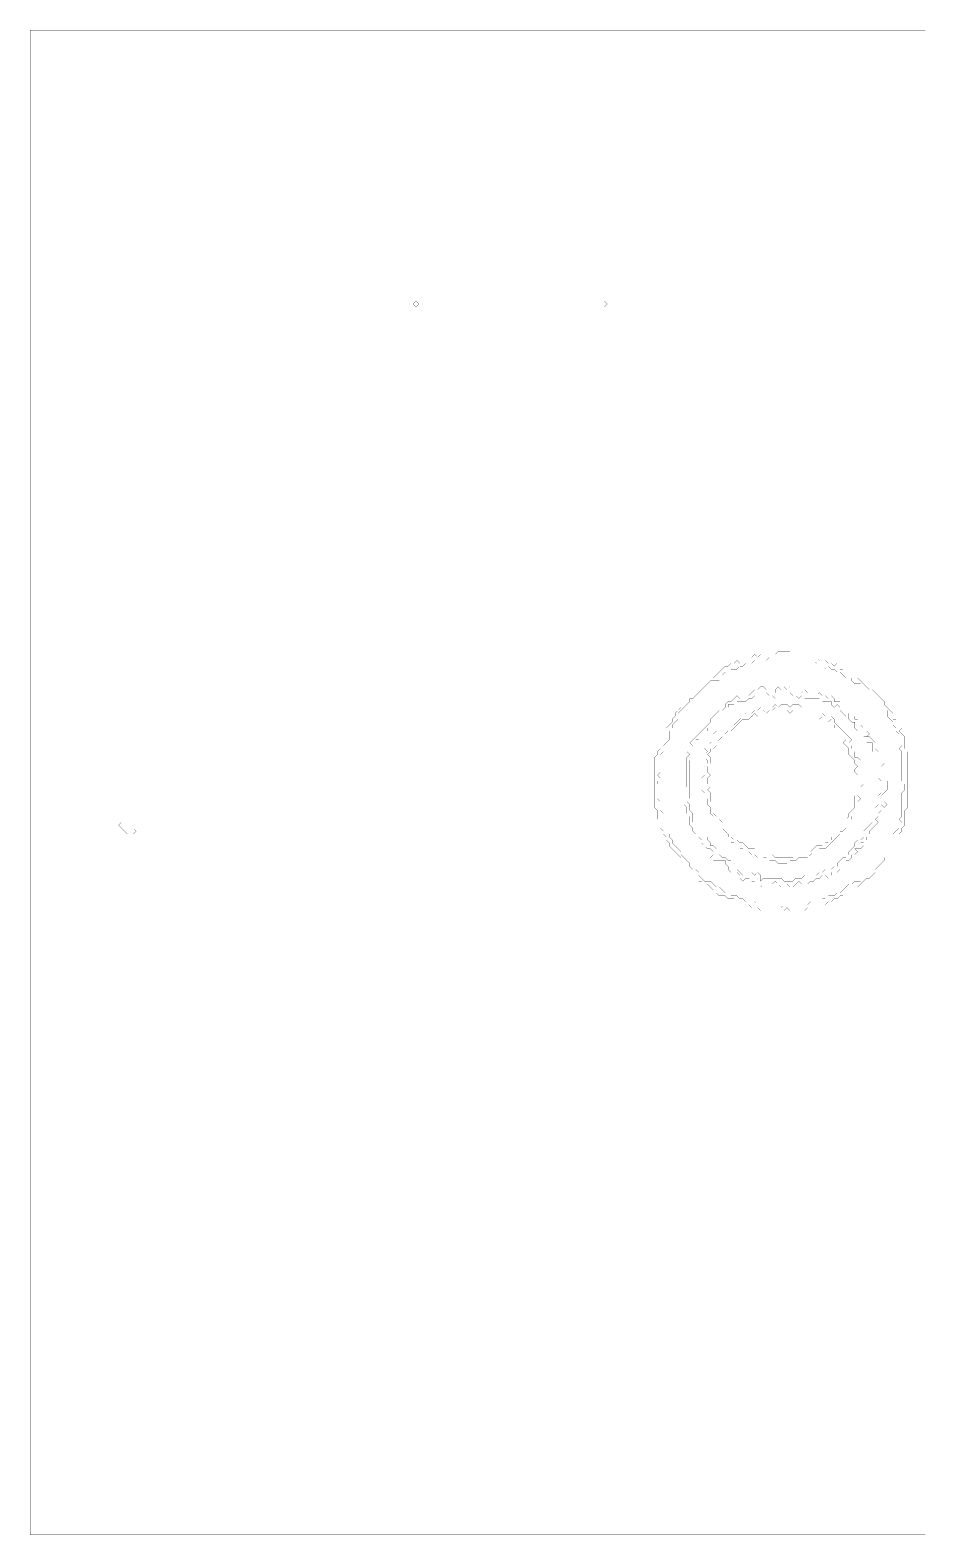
# Model space of a CAD drawing. Header units: metres. Extents: x 0 to 5035, y -5035 to 0.
# Drawn here: x 0 to 2987, y -5035 to 0 of the extents above; entities that cross this region are included whole.
import ezdxf

# ---------------------------------------------------------------- set-up
doc = ezdxf.new("R2010")
doc.units = ezdxf.units.M
for name, color, linetype in [('conductor', 1, 'Continuous'), ('dielectric', 8, 'Continuous'), ('substrate', 5, 'Continuous')]:
    doc.layers.add(name, color=color, linetype=linetype)

msp = doc.modelspace()

# ---------------------------------------------------------------- linework, layer by layer
at = {"layer": 'conductor', "const_width": 0.5}
for points in [[(2473.2, -2098.8), (2463.4, -2108.7), (2453.5, -2108.7), (2443.7, -2108.7), (2433.8, -2108.7), (2424, -2108.7), (2414.1, -2118.5), (2404.3, -2118.5), (2394.4, -2118.5), (2384.6, -2128.4), (2374.7, -2128.4), (2364.8, -2138.2), (2355, -2138.2), (2345.1, -2138.2), (2335.3, -2148.1), (2325.4, -2148.1), (2315.6, -2157.9), (2315.6, -2167.8), (2305.7, -2177.6), (2295.9, -2177.6), (2286, -2177.6), (2276.2, -2177.6), (2266.3, -2187.5), (2256.5, -2197.3), (2246.6, -2207.2), (2236.7, -2217), (2226.9, -2226.9), (2217, -2236.7), (2207.2, -2236.7), (2207.2, -2246.6), (2197.3, -2256.5), (2187.5, -2266.3), (2177.6, -2276.2), (2167.8, -2286), (2167.8, -2295.9), (2167.8, -2305.7), (2157.9, -2315.6), (2148.1, -2325.4), (2148.1, -2335.3), (2138.2, -2345.1), (2138.2, -2355), (2138.2, -2364.8), (2138.2, -2374.7), (2128.4, -2384.6), (2118.5, -2394.4), (2118.5, -2404.3), (2118.5, -2414.1), (2108.7, -2424), (2108.7, -2433.8), (2108.7, -2443.7), (2108.7, -2453.5), (2108.7, -2463.4), (2108.7, -2473.2), (2108.7, -2483.1), (2098.8, -2492.9), (2108.7, -2502.8), (2098.8, -2512.6), (2098.8, -2522.5), (2108.7, -2532.4), (2108.7, -2542.2), (2108.7, -2552.1), (2108.7, -2561.9), (2098.8, -2571.8), (2108.7, -2581.6), (2108.7, -2591.5), (2108.7, -2601.3), (2108.7, -2611.2), (2118.5, -2621), (2118.5, -2630.9), (2118.5, -2640.7), (2118.5, -2650.6), (2118.5, -2660.4), (2128.4, -2670.3), (2128.4, -2680.2), (2138.2, -2690), (2138.2, -2699.9), (2148.1, -2709.7), (2148.1, -2719.6), (2157.9, -2729.4), (2167.8, -2739.3), (2177.6, -2749.1), (2177.6, -2759), (2187.5, -2768.8), (2197.3, -2778.7), (2207.2, -2788.5), (2207.2, -2798.4), (2217, -2808.3), (2226.9, -2808.3), (2236.7, -2818.1), (2236.7, -2828), (2246.6, -2837.8), (2256.5, -2847.7), (2266.3, -2847.7), (2276.2, -2847.7), (2286, -2857.5), (2295.9, -2867.4), (2305.7, -2867.4), (2315.6, -2877.2), (2325.4, -2887.1), (2335.3, -2887.1), (2345.1, -2896.9), (2355, -2896.9), (2364.8, -2896.9), (2374.7, -2906.8), (2384.6, -2906.8), (2394.4, -2916.6), (2404.3, -2916.6), (2414.1, -2916.6), (2424, -2916.6), (2433.8, -2926.5), (2443.7, -2926.5), (2453.5, -2926.5), (2463.4, -2926.5), (2473.2, -2926.5), (2483.1, -2926.5), (2492.9, -2926.5), (2502.8, -2926.5), (2512.6, -2936.3), (2522.5, -2926.5), (2532.4, -2926.5), (2542.2, -2926.5), (2552.1, -2926.5), (2561.9, -2926.5), (2571.8, -2926.5), (2581.6, -2926.5), (2591.5, -2926.5), (2601.3, -2926.5), (2611.2, -2916.6), (2621, -2916.6), (2630.9, -2916.6), (2640.7, -2916.6), (2650.6, -2906.8), (2660.4, -2906.8), (2670.3, -2896.9), (2680.2, -2896.9), (2690, -2896.9), (2699.9, -2887.1), (2709.7, -2887.1), (2719.6, -2877.2), (2729.4, -2867.4), (2739.3, -2857.5), (2749.1, -2857.5), (2759, -2847.7), (2768.8, -2847.7), (2778.7, -2847.7), (2778.7, -2837.8), (2788.5, -2828), (2798.4, -2828), (2808.3, -2818.1), (2818.1, -2808.3), (2828, -2798.4), (2837.8, -2788.5), (2847.7, -2778.7), (2847.7, -2768.8), (2857.5, -2759), (2867.4, -2749.1), (2877.2, -2739.3), (2887.1, -2729.4), (2887.1, -2719.6), (2887.1, -2709.7), (2887.1, -2699.9), (2887.1, -2690), (2896.9, -2680.2), (2906.8, -2670.3), (2906.8, -2660.4), (2916.6, -2650.6), (2906.8, -2640.7), (2916.6, -2630.9), (2916.6, -2621), (2916.6, -2611.2), (2916.6, -2601.3), (2916.6, -2591.5), (2916.6, -2581.6), (2916.6, -2571.8), (2916.6, -2561.9), (2916.6, -2552.1), (2926.5, -2542.2), (2926.5, -2532.4), (2926.5, -2522.5), (2916.6, -2512.6), (2916.6, -2502.8), (2916.6, -2492.9), (2916.6, -2483.1), (2916.6, -2473.2), (2916.6, -2463.4), (2916.6, -2453.5), (2916.6, -2443.7), (2916.6, -2433.8), (2916.6, -2424), (2916.6, -2414.1), (2906.8, -2404.3), (2916.6, -2394.4), (2906.8, -2384.6), (2906.8, -2374.7), (2906.8, -2364.8), (2906.8, -2355), (2896.9, -2345.1), (2896.9, -2335.3), (2887.1, -2325.4), (2887.1, -2315.6), (2877.2, -2305.7), (2867.4, -2295.9), (2867.4, -2286), (2867.4, -2276.2), (2857.5, -2276.2), (2847.7, -2266.3), (2837.8, -2256.5), (2837.8, -2246.6), (2828, -2236.7), (2818.1, -2226.9), (2808.3, -2217), (2798.4, -2207.2), (2788.5, -2207.2), (2778.7, -2197.3), (2778.7, -2187.5), (2768.8, -2187.5), (2759, -2187.5), (2749.1, -2177.6), (2749.1, -2167.8), (2739.3, -2167.8), (2729.4, -2167.8), (2719.6, -2157.9), (2709.7, -2148.1), (2699.9, -2148.1), (2690, -2138.2), (2680.2, -2138.2), (2670.3, -2128.4), (2660.4, -2138.2), (2650.6, -2128.4), (2640.7, -2118.5), (2630.9, -2118.5), (2621, -2108.7), (2611.2, -2108.7), (2601.3, -2108.7), (2591.5, -2108.7), (2581.6, -2108.7), (2571.8, -2108.7), (2561.9, -2098.8), (2552.1, -2098.8), (2542.2, -2098.8), (2532.4, -2098.8), (2522.5, -2098.8), (2512.6, -2098.8), (2502.8, -2098.8), (2492.9, -2098.8), (2483.1, -2098.8)], [(2433.8, -2207.2), (2443.7, -2197.3), (2453.5, -2197.3), (2463.4, -2207.2), (2473.2, -2207.2), (2483.1, -2207.2), (2492.9, -2217), (2492.9, -2207.2), (2502.8, -2197.3), (2512.6, -2207.2), (2522.5, -2197.3), (2532.4, -2207.2), (2542.2, -2197.3), (2552.1, -2207.2), (2561.9, -2207.2), (2571.8, -2217), (2581.6, -2217), (2591.5, -2207.2), (2601.3, -2217), (2611.2, -2217), (2621, -2217), (2630.9, -2226.9), (2640.7, -2217), (2650.6, -2226.9), (2660.4, -2226.9), (2670.3, -2236.7), (2680.2, -2226.9), (2690, -2236.7), (2690, -2246.6), (2699.9, -2246.6), (2709.7, -2246.6), (2719.6, -2256.5), (2729.4, -2266.3), (2729.4, -2276.2), (2739.3, -2276.2), (2749.1, -2286), (2759, -2295.9), (2759, -2305.7), (2768.8, -2305.7), (2778.7, -2315.6), (2768.8, -2325.4), (2778.7, -2325.4), (2788.5, -2335.3), (2788.5, -2345.1), (2798.4, -2345.1), (2808.3, -2355), (2798.4, -2364.8), (2788.5, -2364.8), (2798.4, -2364.8), (2808.3, -2364.8), (2818.1, -2374.7), (2828, -2384.6), (2828, -2394.4), (2828, -2404.3), (2837.8, -2414.1), (2837.8, -2424), (2847.7, -2433.8), (2847.7, -2443.7), (2857.5, -2453.5), (2847.7, -2463.4), (2847.7, -2473.2), (2847.7, -2483.1), (2847.7, -2492.9), (2857.5, -2502.8), (2867.4, -2512.6), (2867.4, -2522.5), (2867.4, -2532.4), (2867.4, -2542.2), (2857.5, -2552.1), (2847.7, -2561.9), (2847.7, -2571.8), (2847.7, -2581.6), (2847.7, -2591.5), (2847.7, -2601.3), (2847.7, -2611.2), (2837.8, -2621), (2837.8, -2630.9), (2828, -2640.7), (2837.8, -2650.6), (2828, -2660.4), (2818.1, -2670.3), (2808.3, -2680.2), (2808.3, -2690), (2798.4, -2699.9), (2798.4, -2709.7), (2788.5, -2719.6), (2778.7, -2719.6), (2788.5, -2729.4), (2778.7, -2739.3), (2768.8, -2739.3), (2759, -2739.3), (2768.8, -2749.1), (2759, -2759), (2749.1, -2759), (2749.1, -2768.8), (2739.3, -2778.7), (2729.4, -2778.7), (2719.6, -2788.5), (2709.7, -2798.4), (2709.7, -2808.3), (2699.9, -2818.1), (2690, -2818.1), (2680.2, -2818.1), (2680.2, -2828), (2670.3, -2837.8), (2660.4, -2828), (2650.6, -2828), (2640.7, -2837.8), (2630.9, -2837.8), (2621, -2847.7), (2611.2, -2847.7), (2601.3, -2857.5), (2591.5, -2857.5), (2581.6, -2857.5), (2571.8, -2847.7), (2561.9, -2857.5), (2552.1, -2867.4), (2542.2, -2867.4), (2532.4, -2857.5), (2522.5, -2857.5), (2512.6, -2867.4), (2502.8, -2857.5), (2492.9, -2847.7), (2483.1, -2857.5), (2473.2, -2847.7), (2463.4, -2857.5), (2453.5, -2857.5), (2443.7, -2867.4), (2433.8, -2857.5), (2424, -2847.7), (2433.8, -2837.8), (2424, -2847.7), (2414.1, -2847.7), (2404.3, -2837.8), (2394.4, -2837.8), (2384.6, -2847.7), (2374.7, -2837.8), (2374.7, -2828), (2364.8, -2818.1), (2355, -2818.1), (2345.1, -2818.1), (2335.3, -2808.3), (2335.3, -2798.4), (2325.4, -2788.5), (2325.4, -2778.7), (2315.6, -2778.7), (2305.7, -2778.7), (2295.9, -2778.7), (2286, -2778.7), (2276.2, -2768.8), (2286, -2759), (2286, -2749.1), (2276.2, -2739.3), (2266.3, -2739.3), (2256.5, -2729.4), (2246.6, -2719.6), (2246.6, -2709.7), (2236.7, -2699.9), (2236.7, -2690), (2226.9, -2690), (2217, -2680.2), (2217, -2670.3), (2207.2, -2660.4), (2207.2, -2650.6), (2207.2, -2640.7), (2207.2, -2630.9), (2197.3, -2621), (2197.3, -2611.2), (2197.3, -2601.3), (2187.5, -2591.5), (2187.5, -2581.6), (2187.5, -2571.8), (2187.5, -2561.9), (2187.5, -2552.1), (2187.5, -2542.2), (2197.3, -2532.4), (2197.3, -2522.5), (2197.3, -2512.6), (2197.3, -2502.8), (2197.3, -2492.9), (2197.3, -2483.1), (2197.3, -2473.2), (2197.3, -2463.4), (2197.3, -2453.5), (2197.3, -2443.7), (2197.3, -2433.8), (2207.2, -2424), (2197.3, -2414.1), (2207.2, -2404.3), (2217, -2394.4), (2207.2, -2384.6), (2217, -2374.7), (2226.9, -2364.8), (2236.7, -2355), (2246.6, -2345.1), (2256.5, -2335.3), (2266.3, -2325.4), (2276.2, -2315.6), (2276.2, -2305.7), (2286, -2295.9), (2295.9, -2286), (2305.7, -2276.2), (2315.6, -2276.2), (2325.4, -2266.3), (2325.4, -2256.5), (2335.3, -2246.6), (2345.1, -2246.6), (2355, -2236.7), (2364.8, -2226.9), (2374.7, -2236.7), (2384.6, -2226.9), (2394.4, -2226.9), (2404.3, -2226.9), (2414.1, -2217), (2424, -2207.2)], [(2492.9, -2266.3), (2483.1, -2276.2), (2473.2, -2276.2), (2463.4, -2286), (2453.5, -2276.2), (2443.7, -2286), (2433.8, -2286), (2424, -2286), (2414.1, -2295.9), (2404.3, -2305.7), (2394.4, -2305.7), (2384.6, -2305.7), (2374.7, -2315.6), (2364.8, -2325.4), (2355, -2335.3), (2345.1, -2345.1), (2335.3, -2345.1), (2325.4, -2355), (2315.6, -2355), (2315.6, -2364.8), (2305.7, -2374.7), (2295.9, -2384.6), (2295.9, -2394.4), (2286, -2404.3), (2276.2, -2404.3), (2276.2, -2414.1), (2266.3, -2424), (2276.2, -2433.8), (2276.2, -2443.7), (2276.2, -2453.5), (2266.3, -2463.4), (2266.3, -2473.2), (2266.3, -2483.1), (2276.2, -2492.9), (2266.3, -2502.8), (2266.3, -2512.6), (2266.3, -2522.5), (2276.2, -2532.4), (2266.3, -2542.2), (2276.2, -2552.1), (2276.2, -2561.9), (2276.2, -2571.8), (2276.2, -2581.6), (2286, -2591.5), (2286, -2601.3), (2286, -2611.2), (2286, -2621), (2295.9, -2630.9), (2295.9, -2640.7), (2305.7, -2640.7), (2315.6, -2650.6), (2305.7, -2660.4), (2315.6, -2670.3), (2325.4, -2680.2), (2335.3, -2690), (2335.3, -2699.9), (2345.1, -2699.9), (2355, -2709.7), (2364.8, -2709.7), (2374.7, -2719.6), (2384.6, -2719.6), (2394.4, -2729.4), (2404.3, -2739.3), (2414.1, -2739.3), (2424, -2739.3), (2433.8, -2749.1), (2443.7, -2749.1), (2453.5, -2749.1), (2463.4, -2759), (2473.2, -2759), (2483.1, -2759), (2492.9, -2768.8), (2502.8, -2768.8), (2512.6, -2768.8), (2522.5, -2768.8), (2532.4, -2768.8), (2542.2, -2768.8), (2552.1, -2768.8), (2561.9, -2759), (2571.8, -2749.1), (2581.6, -2749.1), (2591.5, -2749.1), (2601.3, -2749.1), (2611.2, -2749.1), (2621, -2739.3), (2630.9, -2729.4), (2640.7, -2729.4), (2650.6, -2729.4), (2660.4, -2719.6), (2670.3, -2719.6), (2680.2, -2709.7), (2680.2, -2699.9), (2690, -2690), (2699.9, -2680.2), (2709.7, -2670.3), (2719.6, -2660.4), (2729.4, -2650.6), (2729.4, -2640.7), (2739.3, -2630.9), (2739.3, -2621), (2749.1, -2611.2), (2759, -2601.3), (2759, -2591.5), (2759, -2581.6), (2759, -2571.8), (2759, -2561.9), (2768.8, -2552.1), (2768.8, -2542.2), (2768.8, -2532.4), (2768.8, -2522.5), (2768.8, -2512.6), (2768.8, -2502.8), (2768.8, -2492.9), (2759, -2483.1), (2759, -2473.2), (2768.8, -2463.4), (2759, -2453.5), (2759, -2443.7), (2749.1, -2433.8), (2739.3, -2424), (2739.3, -2414.1), (2739.3, -2404.3), (2729.4, -2394.4), (2719.6, -2384.6), (2729.4, -2374.7), (2719.6, -2364.8), (2709.7, -2355), (2699.9, -2345.1), (2690, -2335.3), (2690, -2325.4), (2680.2, -2325.4), (2670.3, -2315.6), (2680.2, -2305.7), (2670.3, -2315.6), (2660.4, -2305.7), (2650.6, -2295.9), (2640.7, -2305.7), (2630.9, -2295.9), (2621, -2286), (2611.2, -2286), (2601.3, -2286), (2591.5, -2286), (2581.6, -2286), (2571.8, -2276.2), (2561.9, -2276.2), (2552.1, -2276.2), (2542.2, -2286), (2532.4, -2276.2), (2532.4, -2266.3), (2522.5, -2266.3), (2512.6, -2276.2), (2502.8, -2276.2)], [(2414.1, -2295.9), (2424, -2286), (2433.8, -2295.9), (2424, -2305.7)], [(2847.7, -2591.5), (2857.5, -2581.6), (2867.4, -2591.5), (2857.5, -2601.3)]]:
    msp.add_lwpolyline(points, close=True, dxfattribs=at)
at = {"layer": 'dielectric', "const_width": 0.5}
msp.add_lwpolyline([(2837.8, -2571.8)], close=True, dxfattribs=at)
at = {"layer": 'substrate', "const_width": 0.5}
msp.add_lwpolyline([(2995.5, 0), (2985.6, 0), (2975.8, 0), (2965.9, 0), (2956.1, 0), (2946.2, 0), (2936.3, 0), (2926.5, 0), (2916.6, 0), (2906.8, 0), (2896.9, 0), (2887.1, 0), (2877.2, 0), (2867.4, 0), (2857.5, 0), (2847.7, 0), (2837.8, 0), (2828, 0), (2818.1, 0), (2808.3, 0), (2798.4, 0), (2788.5, 0), (2778.7, 0), (2768.8, 0), (2759, 0), (2749.1, 0), (2739.3, 0), (2729.4, 0), (2719.6, 0), (2709.7, 0), (2699.9, 0), (2690, 0), (2680.2, 0), (2670.3, 0), (2660.4, 0), (2650.6, 0), (2640.7, 0), (2630.9, 0), (2621, 0), (2611.2, 0), (2601.3, 0), (2591.5, 0), (2581.6, 0), (2571.8, 0), (2561.9, 0), (2552.1, 0), (2542.2, 0), (2532.4, 0), (2522.5, 0), (2512.6, 0), (2502.8, 0), (2492.9, 0), (2483.1, 0), (2473.2, 0), (2463.4, 0), (2453.5, 0), (2443.7, 0), (2433.8, 0), (2424, 0), (2414.1, 0), (2404.3, 0), (2394.4, 0), (2384.6, 0), (2374.7, 0), (2364.8, 0), (2355, 0), (2345.1, 0), (2335.3, 0), (2325.4, 0), (2315.6, 0), (2305.7, 0), (2295.9, 0), (2286, 0), (2276.2, 0), (2266.3, 0), (2256.5, 0), (2246.6, 0), (2236.7, 0), (2226.9, 0), (2217, 0), (2207.2, 0), (2197.3, 0), (2187.5, 0), (2177.6, 0), (2167.8, 0), (2157.9, 0), (2148.1, 0), (2138.2, 0), (2128.4, 0), (2118.5, 0), (2108.7, 0), (2098.8, 0), (2088.9, 0), (2079.1, 0), (2069.2, 0), (2059.4, 0), (2049.5, 0), (2039.7, 0), (2029.8, 0), (2020, 0), (2010.1, 0), (2000.3, 0), (1990.4, 0), (1980.6, 0), (1970.7, 0), (1960.8, 0), (1951, 0), (1941.1, 0), (1931.3, 0), (1921.4, 0), (1911.6, 0), (1901.7, 0), (1891.9, 0), (1882, 0), (1872.2, 0), (1862.3, 0), (1852.5, 0), (1842.6, 0), (1832.8, 0), (1822.9, 0), (1813, 0), (1803.2, 0), (1793.3, 0), (1783.5, 0), (1773.6, 0), (1763.8, 0), (1753.9, 0), (1744.1, 0), (1734.2, 0), (1724.4, 0), (1714.5, 0), (1704.7, 0), (1694.8, 0), (1685, 0), (1675.1, 0), (1665.2, 0), (1655.4, 0), (1645.5, 0), (1635.7, 0), (1625.8, 0), (1616, 0), (1606.1, 0), (1596.3, 0), (1586.4, 0), (1576.6, 0), (1566.7, 0), (1556.9, 0), (1547, 0), (1537.1, 0), (1527.3, 0), (1517.4, 0), (1507.6, 0), (1497.7, 0), (1487.9, 0), (1478, 0), (1468.2, 0), (1458.3, 0), (1448.5, 0), (1438.6, 0), (1428.8, 0), (1418.9, 0), (1409.1, 0), (1399.2, 0), (1389.3, 0), (1379.5, 0), (1369.6, 0), (1359.8, 0), (1349.9, 0), (1340.1, 0), (1330.2, 0), (1320.4, 0), (1310.5, 0), (1300.7, 0), (1290.8, 0), (1281, 0), (1271.1, 0), (1261.2, 0), (1251.4, 0), (1241.5, 0), (1231.7, 0), (1221.8, 0), (1212, 0), (1202.1, 0), (1192.3, 0), (1182.4, 0), (1172.6, 0), (1162.7, 0), (1152.9, 0), (1143, 0), (1133.2, 0), (1123.3, 0), (1113.4, 0), (1103.6, 0), (1093.7, 0), (1083.9, 0), (1074, 0), (1064.2, 0), (1054.3, 0), (1044.5, 0), (1034.6, 0), (1024.8, 0), (1014.9, 0), (1005.1, 0), (995.2, 0), (985.4, 0), (975.5, 0), (965.6, 0), (955.8, 0), (945.9, 0), (936.1, 0), (926.2, 0), (916.4, 0), (906.5, 0), (896.7, 0), (886.8, 0), (877, 0), (867.1, 0), (857.3, 0), (847.4, 0), (837.5, 0), (827.7, 0), (817.8, 0), (808, 0), (798.1, 0), (788.3, 0), (778.4, 0), (768.6, 0), (758.7, 0), (748.9, 0), (739, 0), (729.2, 0), (719.3, 0), (709.5, 0), (699.6, 0), (689.7, 0), (679.9, 0), (670, 0), (660.2, 0), (650.3, 0), (640.5, 0), (630.6, 0), (620.8, 0), (610.9, 0), (601.1, 0), (591.2, 0), (581.4, 0), (571.5, 0), (561.7, 0), (551.8, 0), (541.9, 0), (532.1, 0), (522.2, 0), (512.4, 0), (502.5, 0), (492.7, 0), (482.8, 0), (473, 0), (463.1, 0), (453.3, 0), (443.4, 0), (433.6, 0), (423.7, 0), (413.8, 0), (404, 0), (394.1, 0), (384.3, 0), (374.4, 0), (364.6, 0), (354.7, 0), (344.9, 0), (335, 0), (325.2, 0), (315.3, 0), (305.5, 0), (295.6, 0), (285.8, 0), (275.9, 0), (266, 0), (256.2, 0), (246.3, 0), (236.5, 0), (226.6, 0), (216.8, 0), (206.9, 0), (197.1, 0), (187.2, 0), (177.4, 0), (167.5, 0), (157.7, 0), (147.8, 0), (137.9, 0), (128.1, 0), (118.2, 0), (108.4, 0), (98.5, 0), (88.7, 0), (78.8, 0), (69, 0), (59.1, 0), (49.3, 0), (39.4, 0), (29.6, 0), (19.7, 0), (9.9, 0), (0, 0), (0, -9.9), (0, -19.7), (0, -29.6), (0, -39.4), (0, -49.3), (0, -59.1), (0, -69), (0, -78.8), (0, -88.7), (0, -98.5), (0, -108.4), (0, -118.2), (0, -128.1), (0, -137.9), (0, -147.8), (0, -157.7), (0, -167.5), (0, -177.4), (0, -187.2), (0, -197.1), (0, -206.9), (0, -216.8), (0, -226.6), (0, -236.5), (0, -246.3), (0, -256.2), (0, -266), (0, -275.9), (0, -285.8), (0, -295.6), (0, -305.5), (0, -315.3), (0, -325.2), (0, -335), (0, -344.9), (0, -354.7), (0, -364.6), (0, -374.4), (0, -384.3), (0, -394.1), (0, -404), (0, -413.8), (0, -423.7), (0, -433.6), (0, -443.4), (0, -453.3), (0, -463.1), (0, -473), (0, -482.8), (0, -492.7), (0, -502.5), (0, -512.4), (0, -522.2), (0, -532.1), (0, -541.9), (0, -551.8), (0, -561.7), (0, -571.5), (0, -581.4), (0, -591.2), (0, -601.1), (0, -610.9), (0, -620.8), (0, -630.6), (0, -640.5), (0, -650.3), (0, -660.2), (0, -670), (0, -679.9), (0, -689.7), (0, -699.6), (0, -709.5), (0, -719.3), (0, -729.2), (0, -739), (0, -748.9), (0, -758.7), (0, -768.6), (0, -778.4), (0, -788.3), (0, -798.1), (0, -808), (0, -817.8), (0, -827.7), (0, -837.5), (0, -847.4), (0, -857.3), (0, -867.1), (0, -877), (0, -886.8), (0, -896.7), (0, -906.5), (0, -916.4), (0, -926.2), (0, -936.1), (0, -945.9), (0, -955.8), (0, -965.6), (0, -975.5), (0, -985.4), (0, -995.2), (0, -1005.1), (0, -1014.9), (0, -1024.8), (0, -1034.6), (0, -1044.5), (0, -1054.3), (0, -1064.2), (0, -1074), (0, -1083.9), (0, -1093.7), (0, -1103.6), (0, -1113.4), (0, -1123.3), (0, -1133.2), (0, -1143), (0, -1152.9), (0, -1162.7), (0, -1172.6), (0, -1182.4), (0, -1192.3), (0, -1202.1), (0, -1212), (0, -1221.8), (0, -1231.7), (0, -1241.5), (0, -1251.4), (0, -1261.2), (0, -1271.1), (0, -1281), (0, -1290.8), (0, -1300.7), (0, -1310.5), (0, -1320.4), (0, -1330.2), (0, -1340.1), (0, -1349.9), (0, -1359.8), (0, -1369.6), (0, -1379.5), (0, -1389.3), (0, -1399.2), (0, -1409.1), (0, -1418.9), (0, -1428.8), (0, -1438.6), (0, -1448.5), (0, -1458.3), (0, -1468.2), (0, -1478), (0, -1487.9), (0, -1497.7), (0, -1507.6), (0, -1517.4), (0, -1527.3), (0, -1537.1), (0, -1547), (0, -1556.9), (0, -1566.7), (0, -1576.6), (0, -1586.4), (0, -1596.3), (0, -1606.1), (0, -1616), (0, -1625.8), (0, -1635.7), (0, -1645.5), (0, -1655.4), (0, -1665.2), (0, -1675.1), (0, -1685), (0, -1694.8), (0, -1704.7), (0, -1714.5), (0, -1724.4), (0, -1734.2), (0, -1744.1), (0, -1753.9), (0, -1763.8), (0, -1773.6), (0, -1783.5), (0, -1793.3), (0, -1803.2), (0, -1813), (0, -1822.9), (0, -1832.8), (0, -1842.6), (0, -1852.5), (0, -1862.3), (0, -1872.2), (0, -1882), (0, -1891.9), (0, -1901.7), (0, -1911.6), (0, -1921.4), (0, -1931.3), (0, -1941.1), (0, -1951), (0, -1960.8), (0, -1970.7), (0, -1980.6), (0, -1990.4), (0, -2000.3), (0, -2010.1), (0, -2020), (0, -2029.8), (0, -2039.7), (0, -2049.5), (0, -2059.4), (0, -2069.2), (0, -2079.1), (0, -2088.9), (0, -2098.8), (0, -2108.7), (0, -2118.5), (0, -2128.4), (0, -2138.2), (0, -2148.1), (0, -2157.9), (0, -2167.8), (0, -2177.6), (0, -2187.5), (0, -2197.3), (0, -2207.2), (0, -2217), (0, -2226.9), (0, -2236.7), (0, -2246.6), (0, -2256.5), (0, -2266.3), (0, -2276.2), (0, -2286), (0, -2295.9), (0, -2305.7), (0, -2315.6), (0, -2325.4), (0, -2335.3), (0, -2345.1), (0, -2355), (0, -2364.8), (0, -2374.7), (0, -2384.6), (0, -2394.4), (0, -2404.3), (0, -2414.1), (0, -2424), (0, -2433.8), (0, -2443.7), (0, -2453.5), (0, -2463.4), (0, -2473.2), (0, -2483.1), (0, -2492.9), (0, -2502.8), (0, -2512.6), (0, -2522.5), (0, -2532.4), (0, -2542.2), (0, -2552.1), (0, -2561.9), (0, -2571.8), (0, -2581.6), (0, -2591.5), (0, -2601.3), (0, -2611.2), (0, -2621), (0, -2630.9), (0, -2640.7), (0, -2650.6), (0, -2660.4), (0, -2670.3), (0, -2680.2), (0, -2690), (0, -2699.9), (0, -2709.7), (0, -2719.6), (0, -2729.4), (0, -2739.3), (0, -2749.1), (0, -2759), (0, -2768.8), (0, -2778.7), (0, -2788.5), (0, -2798.4), (0, -2808.3), (0, -2818.1), (0, -2828), (0, -2837.8), (0, -2847.7), (0, -2857.5), (0, -2867.4), (0, -2877.2), (0, -2887.1), (0, -2896.9), (0, -2906.8), (0, -2916.6), (0, -2926.5), (0, -2936.3), (0, -2946.2), (0, -2956.1), (0, -2965.9), (0, -2975.8), (0, -2985.6), (0, -2995.5), (0, -3005.3), (0, -3015.2), (0, -3025), (0, -3034.9), (0, -3044.7), (0, -3054.6), (0, -3064.4), (0, -3074.3), (0, -3084.2), (0, -3094), (0, -3103.9), (0, -3113.7), (0, -3123.6), (0, -3133.4), (0, -3143.3), (0, -3153.1), (0, -3163), (0, -3172.8), (0, -3182.7), (0, -3192.5), (0, -3202.4), (0, -3212.2), (0, -3222.1), (0, -3232), (0, -3241.8), (0, -3251.7), (0, -3261.5), (0, -3271.4), (0, -3281.2), (0, -3291.1), (0, -3300.9), (0, -3310.8), (0, -3320.6), (0, -3330.5), (0, -3340.3), (0, -3350.2), (0, -3360), (0, -3369.9), (0, -3379.8), (0, -3389.6), (0, -3399.5), (0, -3409.3), (0, -3419.2), (0, -3429), (0, -3438.9), (0, -3448.7), (0, -3458.6), (0, -3468.4), (0, -3478.3), (0, -3488.1), (0, -3498), (0, -3507.9), (0, -3517.7), (0, -3527.6), (0, -3537.4), (0, -3547.3), (0, -3557.1), (0, -3567), (0, -3576.8), (0, -3586.7), (0, -3596.5), (0, -3606.4), (0, -3616.2), (0, -3626.1), (0, -3635.9), (0, -3645.8), (0, -3655.7), (0, -3665.5), (0, -3675.4), (0, -3685.2), (0, -3695.1), (0, -3704.9), (0, -3714.8), (0, -3724.6), (0, -3734.5), (0, -3744.3), (0, -3754.2), (0, -3764), (0, -3773.9), (0, -3783.8), (0, -3793.6), (0, -3803.5), (0, -3813.3), (0, -3823.2), (0, -3833), (0, -3842.9), (0, -3852.7), (0, -3862.6), (0, -3872.4), (0, -3882.3), (0, -3892.1), (0, -3902), (0, -3911.8), (0, -3921.7), (0, -3931.6), (0, -3941.4), (0, -3951.3), (0, -3961.1), (0, -3971), (0, -3980.8), (0, -3990.7), (0, -4000.5), (0, -4010.4), (0, -4020.2), (0, -4030.1), (0, -4039.9), (0, -4049.8), (0, -4059.6), (0, -4069.5), (0, -4079.4), (0, -4089.2), (0, -4099.1), (0, -4108.9), (0, -4118.8), (0, -4128.6), (0, -4138.5), (0, -4148.3), (0, -4158.2), (0, -4168), (0, -4177.9), (0, -4187.7), (0, -4197.6), (0, -4207.5), (0, -4217.3), (0, -4227.2), (0, -4237), (0, -4246.9), (0, -4256.7), (0, -4266.6), (0, -4276.4), (0, -4286.3), (0, -4296.1), (0, -4306), (0, -4315.8), (0, -4325.7), (0, -4335.5), (0, -4345.4), (0, -4355.3), (0, -4365.1), (0, -4375), (0, -4384.8), (0, -4394.7), (0, -4404.5), (0, -4414.4), (0, -4424.2), (0, -4434.1), (0, -4443.9), (0, -4453.8), (0, -4463.6), (0, -4473.5), (0, -4483.3), (0, -4493.2), (0, -4503.1), (0, -4512.9), (0, -4522.8), (0, -4532.6), (0, -4542.5), (0, -4552.3), (0, -4562.2), (0, -4572), (0, -4581.9), (0, -4591.7), (0, -4601.6), (0, -4611.4), (0, -4621.3), (0, -4631.2), (0, -4641), (0, -4650.9), (0, -4660.7), (0, -4670.6), (0, -4680.4), (0, -4690.3), (0, -4700.1), (0, -4710), (0, -4719.8), (0, -4729.7), (0, -4739.5), (0, -4749.4), (0, -4759.2), (0, -4769.1), (0, -4779), (0, -4788.8), (0, -4798.7), (0, -4808.5), (0, -4818.4), (0, -4828.2), (0, -4838.1), (0, -4847.9), (0, -4857.8), (0, -4867.6), (0, -4877.5), (0, -4887.3), (0, -4897.2), (0, -4907.1), (0, -4916.9), (0, -4926.8), (0, -4936.6), (0, -4946.5), (0, -4956.3), (0, -4966.2), (0, -4976), (0, -4985.9), (0, -4995.7), (0, -5005.6), (0, -5015.4), (0, -5025.3), (0, -5035.1), (9.9, -5035.1), (19.7, -5035.1), (29.6, -5035.1), (39.4, -5035.1), (49.3, -5035.1), (59.1, -5035.1), (69, -5035.1), (78.8, -5035.1), (88.7, -5035.1), (98.5, -5035.1), (108.4, -5035.1), (118.2, -5035.1), (128.1, -5035.1), (137.9, -5035.1), (147.8, -5035.1), (157.7, -5035.1), (167.5, -5035.1), (177.4, -5035.1), (187.2, -5035.1), (197.1, -5035.1), (206.9, -5035.1), (216.8, -5035.1), (226.6, -5035.1), (236.5, -5035.1), (246.3, -5035.1), (256.2, -5035.1), (266, -5035.1), (275.9, -5035.1), (285.8, -5035.1), (295.6, -5035.1), (305.5, -5035.1), (315.3, -5035.1), (325.2, -5035.1), (335, -5035.1), (344.9, -5035.1), (354.7, -5035.1), (364.6, -5035.1), (374.4, -5035.1), (384.3, -5035.1), (394.1, -5035.1), (404, -5035.1), (413.8, -5035.1), (423.7, -5035.1), (433.6, -5035.1), (443.4, -5035.1), (453.3, -5035.1), (463.1, -5035.1), (473, -5035.1), (482.8, -5035.1), (492.7, -5035.1), (502.5, -5035.1), (512.4, -5035.1), (522.2, -5035.1), (532.1, -5035.1), (541.9, -5035.1), (551.8, -5035.1), (561.7, -5035.1), (571.5, -5035.1), (581.4, -5035.1), (591.2, -5035.1), (601.1, -5035.1), (610.9, -5035.1), (620.8, -5035.1), (630.6, -5035.1), (640.5, -5035.1), (650.3, -5035.1), (660.2, -5035.1), (670, -5035.1), (679.9, -5035.1), (689.7, -5035.1), (699.6, -5035.1), (709.5, -5035.1), (719.3, -5035.1), (729.2, -5035.1), (739, -5035.1), (748.9, -5035.1), (758.7, -5035.1), (768.6, -5035.1), (778.4, -5035.1), (788.3, -5035.1), (798.1, -5035.1), (808, -5035.1), (817.8, -5035.1), (827.7, -5035.1), (837.5, -5035.1), (847.4, -5035.1), (857.3, -5035.1), (867.1, -5035.1), (877, -5035.1), (886.8, -5035.1), (896.7, -5035.1), (906.5, -5035.1), (916.4, -5035.1), (926.2, -5035.1), (936.1, -5035.1), (945.9, -5035.1), (955.8, -5035.1), (965.6, -5035.1), (975.5, -5035.1), (985.4, -5035.1), (995.2, -5035.1), (1005.1, -5035.1), (1014.9, -5035.1), (1024.8, -5035.1), (1034.6, -5035.1), (1044.5, -5035.1), (1054.3, -5035.1), (1064.2, -5035.1), (1074, -5035.1), (1083.9, -5035.1), (1093.7, -5035.1), (1103.6, -5035.1), (1113.4, -5035.1), (1123.3, -5035.1), (1133.2, -5035.1), (1143, -5035.1), (1152.9, -5035.1), (1162.7, -5035.1), (1172.6, -5035.1), (1182.4, -5035.1), (1192.3, -5035.1), (1202.1, -5035.1), (1212, -5035.1), (1221.8, -5035.1), (1231.7, -5035.1), (1241.5, -5035.1), (1251.4, -5035.1), (1261.2, -5035.1), (1271.1, -5035.1), (1281, -5035.1), (1290.8, -5035.1), (1300.7, -5035.1), (1310.5, -5035.1), (1320.4, -5035.1), (1330.2, -5035.1), (1340.1, -5035.1), (1349.9, -5035.1), (1359.8, -5035.1), (1369.6, -5035.1), (1379.5, -5035.1), (1389.3, -5035.1), (1399.2, -5035.1), (1409.1, -5035.1), (1418.9, -5035.1), (1428.8, -5035.1), (1438.6, -5035.1), (1448.5, -5035.1), (1458.3, -5035.1), (1468.2, -5035.1), (1478, -5035.1), (1487.9, -5035.1), (1497.7, -5035.1), (1507.6, -5035.1), (1517.4, -5035.1), (1527.3, -5035.1), (1537.1, -5035.1), (1547, -5035.1), (1556.9, -5035.1), (1566.7, -5035.1), (1576.6, -5035.1), (1586.4, -5035.1), (1596.3, -5035.1), (1606.1, -5035.1), (1616, -5035.1), (1625.8, -5035.1), (1635.7, -5035.1), (1645.5, -5035.1), (1655.4, -5035.1), (1665.2, -5035.1), (1675.1, -5035.1), (1685, -5035.1), (1694.8, -5035.1), (1704.7, -5035.1), (1714.5, -5035.1), (1724.4, -5035.1), (1734.2, -5035.1), (1744.1, -5035.1), (1753.9, -5035.1), (1763.8, -5035.1), (1773.6, -5035.1), (1783.5, -5035.1), (1793.3, -5035.1), (1803.2, -5035.1), (1813, -5035.1), (1822.9, -5035.1), (1832.8, -5035.1), (1842.6, -5035.1), (1852.5, -5035.1), (1862.3, -5035.1), (1872.2, -5035.1), (1882, -5035.1), (1891.9, -5035.1), (1901.7, -5035.1), (1911.6, -5035.1), (1921.4, -5035.1), (1931.3, -5035.1), (1941.1, -5035.1), (1951, -5035.1), (1960.8, -5035.1), (1970.7, -5035.1), (1980.6, -5035.1), (1990.4, -5035.1), (2000.3, -5035.1), (2010.1, -5035.1), (2020, -5035.1), (2029.8, -5035.1), (2039.7, -5035.1), (2049.5, -5035.1), (2059.4, -5035.1), (2069.2, -5035.1), (2079.1, -5035.1), (2088.9, -5035.1), (2098.8, -5035.1), (2108.7, -5035.1), (2118.5, -5035.1), (2128.4, -5035.1), (2138.2, -5035.1), (2148.1, -5035.1), (2157.9, -5035.1), (2167.8, -5035.1), (2177.6, -5035.1), (2187.5, -5035.1), (2197.3, -5035.1), (2207.2, -5035.1), (2217, -5035.1), (2226.9, -5035.1), (2236.7, -5035.1), (2246.6, -5035.1), (2256.5, -5035.1), (2266.3, -5035.1), (2276.2, -5035.1), (2286, -5035.1), (2295.9, -5035.1), (2305.7, -5035.1), (2315.6, -5035.1), (2325.4, -5035.1), (2335.3, -5035.1), (2345.1, -5035.1), (2355, -5035.1), (2364.8, -5035.1), (2374.7, -5035.1), (2384.6, -5035.1), (2394.4, -5035.1), (2404.3, -5035.1), (2414.1, -5035.1), (2424, -5035.1), (2433.8, -5035.1), (2443.7, -5035.1), (2453.5, -5035.1), (2463.4, -5035.1), (2473.2, -5035.1), (2483.1, -5035.1), (2492.9, -5035.1), (2502.8, -5035.1), (2512.6, -5035.1), (2522.5, -5035.1), (2532.4, -5035.1), (2542.2, -5035.1), (2552.1, -5035.1), (2561.9, -5035.1), (2571.8, -5035.1), (2581.6, -5035.1), (2591.5, -5035.1), (2601.3, -5035.1), (2611.2, -5035.1), (2621, -5035.1), (2630.9, -5035.1), (2640.7, -5035.1), (2650.6, -5035.1), (2660.4, -5035.1), (2670.3, -5035.1), (2680.2, -5035.1), (2690, -5035.1), (2699.9, -5035.1), (2709.7, -5035.1), (2719.6, -5035.1), (2729.4, -5035.1), (2739.3, -5035.1), (2749.1, -5035.1), (2759, -5035.1), (2768.8, -5035.1), (2778.7, -5035.1), (2788.5, -5035.1), (2798.4, -5035.1), (2808.3, -5035.1), (2818.1, -5035.1), (2828, -5035.1), (2837.8, -5035.1), (2847.7, -5035.1), (2857.5, -5035.1), (2867.4, -5035.1), (2877.2, -5035.1), (2887.1, -5035.1), (2896.9, -5035.1), (2906.8, -5035.1), (2916.6, -5035.1), (2926.5, -5035.1), (2936.3, -5035.1), (2946.2, -5035.1), (2956.1, -5035.1), (2965.9, -5035.1), (2975.8, -5035.1), (2985.6, -5035.1), (2995.5, -5035.1)], dxfattribs=at)
for points in [[(1281, -916.4), (1290.8, -906.5), (1300.7, -916.4), (1290.8, -926.2)], [(1911.6, -916.4), (1921.4, -906.5), (1931.3, -916.4), (1921.4, -926.2)], [(2492.9, -2088.9), (2502.8, -2079.1), (2512.6, -2079.1), (2522.5, -2079.1), (2532.4, -2079.1), (2542.2, -2079.1), (2552.1, -2088.9), (2561.9, -2088.9), (2571.8, -2088.9), (2581.6, -2088.9), (2591.5, -2088.9), (2601.3, -2088.9), (2611.2, -2088.9), (2621, -2098.8), (2630.9, -2098.8), (2640.7, -2108.7), (2650.6, -2108.7), (2660.4, -2108.7), (2670.3, -2118.5), (2680.2, -2118.5), (2690, -2128.4), (2699.9, -2118.5), (2709.7, -2128.4), (2709.7, -2138.2), (2719.6, -2138.2), (2729.4, -2148.1), (2739.3, -2148.1), (2749.1, -2157.9), (2759, -2167.8), (2768.8, -2167.8), (2778.7, -2177.6), (2788.5, -2187.5), (2798.4, -2197.3), (2808.3, -2207.2), (2818.1, -2207.2), (2828, -2217), (2837.8, -2226.9), (2847.7, -2236.7), (2857.5, -2246.6), (2857.5, -2256.5), (2867.4, -2266.3), (2877.2, -2276.2), (2887.1, -2286), (2887.1, -2295.9), (2887.1, -2305.7), (2896.9, -2305.7), (2906.8, -2315.6), (2906.8, -2325.4), (2916.6, -2335.3), (2906.8, -2345.1), (2916.6, -2355), (2926.5, -2364.8), (2926.5, -2374.7), (2926.5, -2384.6), (2926.5, -2394.4), (2926.5, -2404.3), (2936.3, -2414.1), (2936.3, -2424), (2936.3, -2433.8), (2936.3, -2443.7), (2936.3, -2453.5), (2936.3, -2463.4), (2936.3, -2473.2), (2936.3, -2483.1), (2936.3, -2492.9), (2936.3, -2502.8), (2936.3, -2512.6), (2936.3, -2522.5), (2936.3, -2532.4), (2936.3, -2542.2), (2936.3, -2552.1), (2936.3, -2561.9), (2936.3, -2571.8), (2936.3, -2581.6), (2936.3, -2591.5), (2936.3, -2601.3), (2926.5, -2611.2), (2926.5, -2621), (2926.5, -2630.9), (2926.5, -2640.7), (2926.5, -2650.6), (2926.5, -2660.4), (2916.6, -2670.3), (2916.6, -2680.2), (2906.8, -2690), (2906.8, -2699.9), (2906.8, -2709.7), (2906.8, -2719.6), (2896.9, -2729.4), (2887.1, -2739.3), (2877.2, -2749.1), (2867.4, -2759), (2857.5, -2768.8), (2857.5, -2778.7), (2847.7, -2788.5), (2837.8, -2798.4), (2828, -2808.3), (2828, -2818.1), (2818.1, -2828), (2808.3, -2837.8), (2798.4, -2837.8), (2788.5, -2847.7), (2778.7, -2857.5), (2768.8, -2867.4), (2759, -2867.4), (2749.1, -2877.2), (2739.3, -2887.1), (2729.4, -2887.1), (2719.6, -2896.9), (2709.7, -2896.9), (2699.9, -2906.8), (2690, -2906.8), (2680.2, -2916.6), (2670.3, -2916.6), (2660.4, -2926.5), (2650.6, -2926.5), (2640.7, -2926.5), (2630.9, -2936.3), (2621, -2936.3), (2611.2, -2936.3), (2601.3, -2936.3), (2591.5, -2946.2), (2581.6, -2946.2), (2571.8, -2946.2), (2561.9, -2946.2), (2552.1, -2946.2), (2542.2, -2946.2), (2532.4, -2936.3), (2522.5, -2946.2), (2512.6, -2946.2), (2502.8, -2946.2), (2492.9, -2946.2), (2483.1, -2946.2), (2473.2, -2946.2), (2463.4, -2946.2), (2453.5, -2946.2), (2443.7, -2946.2), (2433.8, -2936.3), (2424, -2936.3), (2414.1, -2936.3), (2404.3, -2926.5), (2394.4, -2926.5), (2384.6, -2916.6), (2374.7, -2916.6), (2364.8, -2916.6), (2355, -2906.8), (2345.1, -2906.8), (2335.3, -2906.8), (2325.4, -2896.9), (2315.6, -2896.9), (2305.7, -2896.9), (2295.9, -2887.1), (2295.9, -2877.2), (2286, -2877.2), (2276.2, -2867.4), (2266.3, -2857.5), (2256.5, -2857.5), (2246.6, -2847.7), (2236.7, -2847.7), (2226.9, -2837.8), (2226.9, -2828), (2217, -2818.1), (2207.2, -2818.1), (2197.3, -2808.3), (2187.5, -2798.4), (2177.6, -2788.5), (2177.6, -2778.7), (2177.6, -2768.8), (2167.8, -2759), (2157.9, -2749.1), (2148.1, -2739.3), (2138.2, -2729.4), (2138.2, -2719.6), (2128.4, -2709.7), (2128.4, -2699.9), (2118.5, -2690), (2118.5, -2680.2), (2108.7, -2670.3), (2108.7, -2660.4), (2108.7, -2650.6), (2098.8, -2640.7), (2098.8, -2630.9), (2098.8, -2621), (2098.8, -2611.2), (2088.9, -2601.3), (2088.9, -2591.5), (2088.9, -2581.6), (2088.9, -2571.8), (2088.9, -2561.9), (2088.9, -2552.1), (2088.9, -2542.2), (2088.9, -2532.4), (2088.9, -2522.5), (2088.9, -2512.6), (2088.9, -2502.8), (2088.9, -2492.9), (2088.9, -2483.1), (2088.9, -2473.2), (2088.9, -2463.4), (2088.9, -2453.5), (2088.9, -2443.7), (2088.9, -2433.8), (2098.8, -2424), (2098.8, -2414.1), (2108.7, -2404.3), (2108.7, -2394.4), (2108.7, -2384.6), (2108.7, -2374.7), (2118.5, -2364.8), (2128.4, -2355), (2128.4, -2345.1), (2128.4, -2335.3), (2138.2, -2325.4), (2148.1, -2315.6), (2148.1, -2305.7), (2157.9, -2295.9), (2157.9, -2286), (2167.8, -2276.2), (2177.6, -2266.3), (2177.6, -2256.5), (2187.5, -2246.6), (2197.3, -2236.7), (2207.2, -2226.9), (2217, -2217), (2226.9, -2207.2), (2236.7, -2197.3), (2246.6, -2187.5), (2256.5, -2177.6), (2266.3, -2167.8), (2276.2, -2167.8), (2286, -2167.8), (2295.9, -2157.9), (2305.7, -2148.1), (2315.6, -2138.2), (2325.4, -2128.4), (2335.3, -2128.4), (2345.1, -2118.5), (2355, -2118.5), (2364.8, -2108.7), (2374.7, -2118.5), (2384.6, -2108.7), (2394.4, -2108.7), (2404.3, -2098.8), (2414.1, -2098.8), (2424, -2088.9), (2433.8, -2098.8), (2443.7, -2088.9), (2453.5, -2098.8), (2463.4, -2088.9), (2473.2, -2088.9), (2483.1, -2088.9)], [(2443.7, -2217), (2433.8, -2226.9), (2424, -2226.9), (2414.1, -2236.7), (2404.3, -2236.7), (2394.4, -2246.6), (2384.6, -2246.6), (2374.7, -2246.6), (2364.8, -2246.6), (2355, -2256.5), (2345.1, -2256.5), (2335.3, -2256.5), (2335.3, -2266.3), (2325.4, -2276.2), (2315.6, -2286), (2305.7, -2295.9), (2295.9, -2305.7), (2286, -2315.6), (2286, -2325.4), (2276.2, -2335.3), (2266.3, -2335.3), (2266.3, -2345.1), (2256.5, -2355), (2246.6, -2364.8), (2236.7, -2374.7), (2226.9, -2374.7), (2226.9, -2384.6), (2226.9, -2394.4), (2226.9, -2404.3), (2226.9, -2414.1), (2226.9, -2424), (2226.9, -2433.8), (2217, -2443.7), (2207.2, -2443.7), (2207.2, -2453.5), (2207.2, -2463.4), (2207.2, -2473.2), (2207.2, -2483.1), (2207.2, -2492.9), (2207.2, -2502.8), (2207.2, -2512.6), (2207.2, -2522.5), (2207.2, -2532.4), (2207.2, -2542.2), (2207.2, -2552.1), (2207.2, -2561.9), (2207.2, -2571.8), (2197.3, -2581.6), (2207.2, -2591.5), (2207.2, -2601.3), (2207.2, -2611.2), (2217, -2621), (2217, -2630.9), (2217, -2640.7), (2217, -2650.6), (2226.9, -2660.4), (2236.7, -2670.3), (2246.6, -2680.2), (2256.5, -2690), (2266.3, -2699.9), (2266.3, -2709.7), (2276.2, -2719.6), (2276.2, -2729.4), (2286, -2729.4), (2295.9, -2739.3), (2295.9, -2749.1), (2295.9, -2759), (2305.7, -2759), (2315.6, -2768.8), (2325.4, -2768.8), (2335.3, -2778.7), (2345.1, -2778.7), (2355, -2788.5), (2364.8, -2798.4), (2364.8, -2808.3), (2374.7, -2818.1), (2384.6, -2828), (2394.4, -2818.1), (2404.3, -2818.1), (2414.1, -2818.1), (2424, -2828), (2433.8, -2818.1), (2443.7, -2828), (2443.7, -2837.8), (2443.7, -2847.7), (2453.5, -2837.8), (2463.4, -2837.8), (2473.2, -2837.8), (2483.1, -2837.8), (2492.9, -2837.8), (2502.8, -2837.8), (2512.6, -2837.8), (2522.5, -2847.7), (2532.4, -2847.7), (2542.2, -2847.7), (2552.1, -2847.7), (2561.9, -2837.8), (2571.8, -2837.8), (2581.6, -2837.8), (2591.5, -2828), (2601.3, -2837.8), (2611.2, -2828), (2621, -2828), (2630.9, -2828), (2640.7, -2818.1), (2650.6, -2818.1), (2660.4, -2808.3), (2670.3, -2808.3), (2680.2, -2808.3), (2690, -2798.4), (2699.9, -2798.4), (2699.9, -2788.5), (2709.7, -2778.7), (2719.6, -2768.8), (2729.4, -2768.8), (2739.3, -2759), (2739.3, -2749.1), (2749.1, -2739.3), (2759, -2729.4), (2759, -2719.6), (2768.8, -2709.7), (2778.7, -2709.7), (2788.5, -2699.9), (2788.5, -2690), (2788.5, -2680.2), (2798.4, -2670.3), (2808.3, -2660.4), (2818.1, -2650.6), (2808.3, -2640.7), (2818.1, -2630.9), (2828, -2621), (2828, -2611.2), (2828, -2601.3), (2837.8, -2591.5), (2837.8, -2581.6), (2837.8, -2571.8), (2837.8, -2561.9), (2847.7, -2552.1), (2847.7, -2542.2), (2847.7, -2532.4), (2847.7, -2522.5), (2847.7, -2512.6), (2837.8, -2502.8), (2837.8, -2492.9), (2837.8, -2483.1), (2828, -2473.2), (2828, -2463.4), (2828, -2453.5), (2828, -2443.7), (2828, -2433.8), (2828, -2424), (2818.1, -2414.1), (2818.1, -2404.3), (2818.1, -2394.4), (2818.1, -2384.6), (2808.3, -2384.6), (2798.4, -2384.6), (2788.5, -2374.7), (2778.7, -2364.8), (2778.7, -2355), (2778.7, -2345.1), (2768.8, -2345.1), (2759, -2335.3), (2759, -2325.4), (2759, -2315.6), (2749.1, -2315.6), (2739.3, -2305.7), (2739.3, -2295.9), (2739.3, -2286), (2729.4, -2295.9), (2719.6, -2286), (2709.7, -2276.2), (2709.7, -2266.3), (2699.9, -2256.5), (2690, -2266.3), (2680.2, -2256.5), (2680.2, -2246.6), (2670.3, -2246.6), (2660.4, -2246.6), (2650.6, -2246.6), (2640.7, -2236.7), (2630.9, -2236.7), (2621, -2236.7), (2611.2, -2236.7), (2601.3, -2236.7), (2591.5, -2236.7), (2581.6, -2226.9), (2571.8, -2236.7), (2561.9, -2226.9), (2552.1, -2226.9), (2542.2, -2217), (2532.4, -2217), (2522.5, -2217), (2512.6, -2217), (2502.8, -2226.9), (2492.9, -2236.7), (2483.1, -2226.9), (2473.2, -2226.9), (2463.4, -2217), (2453.5, -2217)], [(2483.1, -2266.3), (2492.9, -2256.5), (2502.8, -2266.3), (2512.6, -2256.5), (2522.5, -2256.5), (2532.4, -2256.5), (2542.2, -2266.3), (2552.1, -2256.5), (2561.9, -2256.5), (2571.8, -2256.5), (2581.6, -2266.3), (2591.5, -2266.3), (2601.3, -2266.3), (2611.2, -2266.3), (2621, -2276.2), (2630.9, -2286), (2640.7, -2286), (2650.6, -2286), (2660.4, -2295.9), (2670.3, -2295.9), (2680.2, -2295.9), (2690, -2305.7), (2690, -2315.6), (2699.9, -2325.4), (2709.7, -2335.3), (2719.6, -2345.1), (2729.4, -2355), (2739.3, -2364.8), (2749.1, -2374.7), (2739.3, -2384.6), (2749.1, -2394.4), (2749.1, -2404.3), (2759, -2414.1), (2759, -2424), (2759, -2433.8), (2768.8, -2433.8), (2778.7, -2443.7), (2778.7, -2453.5), (2778.7, -2463.4), (2778.7, -2473.2), (2778.7, -2483.1), (2778.7, -2492.9), (2788.5, -2502.8), (2788.5, -2512.6), (2788.5, -2522.5), (2778.7, -2532.4), (2778.7, -2542.2), (2778.7, -2552.1), (2768.8, -2561.9), (2778.7, -2571.8), (2768.8, -2581.6), (2768.8, -2591.5), (2768.8, -2601.3), (2768.8, -2611.2), (2759, -2621), (2749.1, -2630.9), (2749.1, -2640.7), (2739.3, -2650.6), (2729.4, -2660.4), (2729.4, -2670.3), (2719.6, -2680.2), (2709.7, -2680.2), (2709.7, -2690), (2699.9, -2699.9), (2690, -2709.7), (2680.2, -2719.6), (2670.3, -2729.4), (2660.4, -2739.3), (2650.6, -2739.3), (2640.7, -2739.3), (2630.9, -2749.1), (2621, -2749.1), (2611.2, -2759), (2601.3, -2768.8), (2591.5, -2768.8), (2581.6, -2768.8), (2571.8, -2768.8), (2561.9, -2778.7), (2552.1, -2778.7), (2542.2, -2778.7), (2532.4, -2788.5), (2522.5, -2788.5), (2512.6, -2788.5), (2502.8, -2788.5), (2492.9, -2778.7), (2483.1, -2778.7), (2473.2, -2778.7), (2463.4, -2768.8), (2453.5, -2768.8), (2443.7, -2759), (2433.8, -2768.8), (2424, -2759), (2414.1, -2759), (2404.3, -2749.1), (2394.4, -2749.1), (2384.6, -2739.3), (2374.7, -2739.3), (2364.8, -2729.4), (2355, -2719.6), (2345.1, -2719.6), (2335.3, -2709.7), (2325.4, -2699.9), (2315.6, -2690), (2315.6, -2680.2), (2305.7, -2670.3), (2295.9, -2660.4), (2286, -2650.6), (2286, -2640.7), (2286, -2630.9), (2276.2, -2621), (2276.2, -2611.2), (2276.2, -2601.3), (2266.3, -2591.5), (2266.3, -2581.6), (2266.3, -2571.8), (2256.5, -2561.9), (2256.5, -2552.1), (2246.6, -2542.2), (2246.6, -2532.4), (2246.6, -2522.5), (2246.6, -2512.6), (2246.6, -2502.8), (2256.5, -2492.9), (2256.5, -2483.1), (2256.5, -2473.2), (2256.5, -2463.4), (2266.3, -2453.5), (2266.3, -2443.7), (2256.5, -2433.8), (2256.5, -2424), (2266.3, -2414.1), (2256.5, -2404.3), (2266.3, -2394.4), (2276.2, -2384.6), (2286, -2374.7), (2295.9, -2364.8), (2286, -2355), (2295.9, -2345.1), (2305.7, -2345.1), (2315.6, -2345.1), (2325.4, -2335.3), (2335.3, -2325.4), (2345.1, -2325.4), (2355, -2325.4), (2364.8, -2315.6), (2374.7, -2305.7), (2384.6, -2295.9), (2394.4, -2286), (2404.3, -2286), (2414.1, -2286), (2424, -2276.2), (2433.8, -2276.2), (2443.7, -2266.3), (2453.5, -2266.3), (2463.4, -2266.3), (2473.2, -2266.3)], [(295.6, -2660.4), (305.5, -2650.6), (315.3, -2650.6), (325.2, -2650.6), (335, -2660.4), (344.9, -2670.3), (354.7, -2680.2), (344.9, -2690), (335, -2690), (325.2, -2690), (315.3, -2680.2), (305.5, -2670.3)]]:
    msp.add_lwpolyline(points, close=True, dxfattribs=at)

doc.saveas('drawing.dxf')
